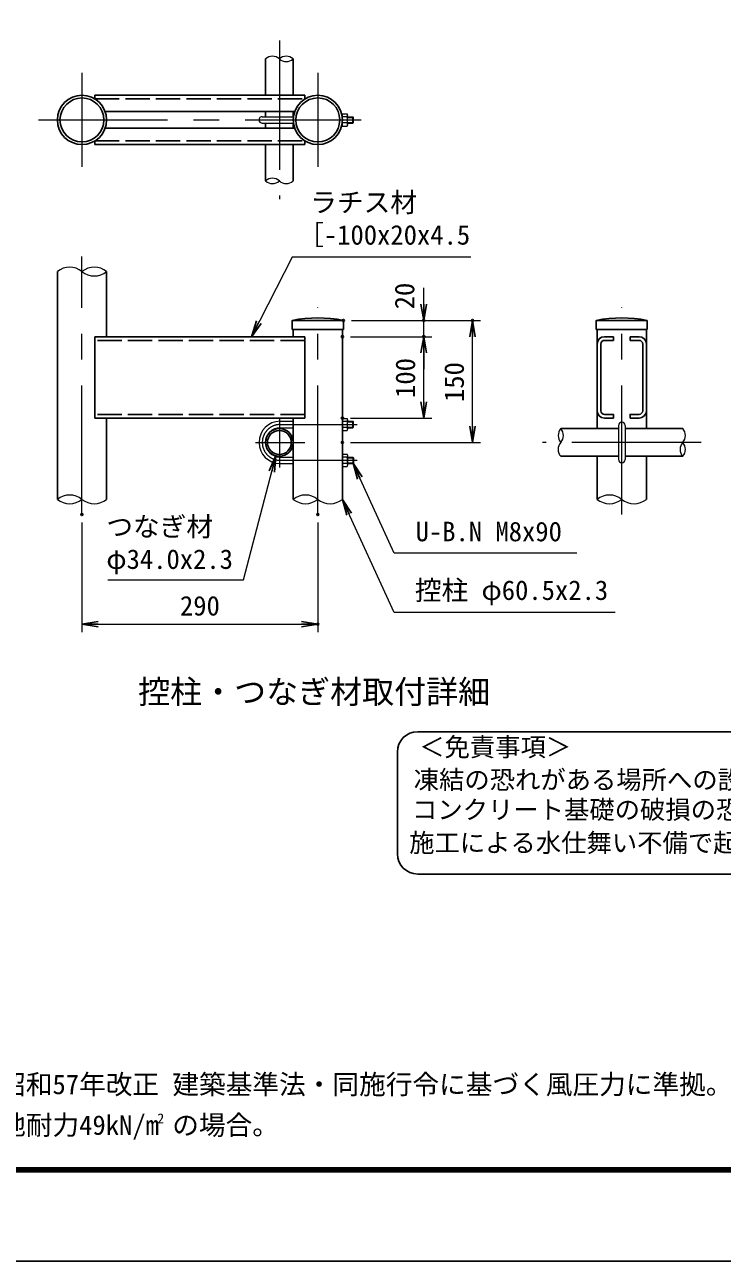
# Model space of a CAD drawing. Units: millimetres, scale not verified, with parts at other scales. Extents: x -8400 to 8400, y -5940 to 5940.
# Drawn here: x 773 to 4205, y -5940 to 140 of the extents above; entities that cross this region are included whole.
import ezdxf
from ezdxf.enums import TextEntityAlignment as Align

# ---------------------------------------------------------------- set-up
doc = ezdxf.new("R2010")
doc.units = ezdxf.units.MM
doc.header["$LTSCALE"] = 20
doc.header["$PDMODE"] = 32
doc.header["$PDSIZE"] = 10
doc.linetypes.add('DASHED', pattern=[7.5, 6, -1.5])
doc.linetypes.add('USER1', pattern=[50.8, 31.75, -6.35, 6.35, -6.35])
for name, color, linetype, lineweight in [('0-0_D-STR-TXT', 7, 'Continuous', 13), ('0-1_D-BMK', 2, 'USER1', 13), ('0-2_D-STR1', 1, 'Continuous', 25), ('0-3_D-STR3', 3, 'Continuous', 13), ('0-4_D-STR-DIM', 7, 'Continuous', 13), ('0-7_D-TTL-TXT', 7, 'Continuous', 25), ('0-E_D-TTL', 7, 'Continuous', 25)]:
    doc.layers.add(name, color=color, linetype=linetype, lineweight=lineweight)
doc.layers.add('0-5_0', color=7, linetype='Continuous')
doc.layers.add('0-6_Defpoints', color=7, linetype='Continuous')
doc.styles.add('ＭＳ ゴシック', font='')
doc.styles.get('ＭＳ ゴシック').set_extended_font_data('MS Gothic')

# ---------------------------------------------------------------- blocks, each defined once
blk = doc.blocks.new('_Open')
at = {"layer": '0-5_0'}
blk.add_line((-20, 3.333), (0, 0), dxfattribs=at)
blk.add_lwpolyline([(-20, -3.333), (0, 0), (-20, 0)], dxfattribs=at)

msp = doc.modelspace()

# ---------------------------------------------------------------- linework, layer by layer
at = {"layer": '0-0_D-STR-TXT'}
for points in [[(2966.85, -1002.06), (2088.52, -1002.06), (1889.51, -1391.99)], [(1181.32, -2589.94), (1849.53, -2589.94), (2008.02, -1981.51)], [(3488.7, -2457.69), (2590.53, -2457.69), (2388.91, -2017.99)], [(3677.68, -2749.22), (2590.53, -2749.22), (2336.5, -2195.59)]]:
    msp.add_lwpolyline(points, dxfattribs=at)
at = {"layer": '0-1_D-BMK'}
for p, q in [((2025.58, 61.95), (2025.58, -718.05)), ((1054.67, -97.1), (1054.67, -558.99)), ((2214.67, -97.1), (2214.67, -558.99)), ((840.76, -328.05), (2428.58, -328.05)), ((1054.67, -2268.16), (1054.67, -999.13)), ((2214.67, -2268.16), (2214.67, -1249.77)), ((3710.02, -2268.16), (3710.02, -1249.77)), ((2025.67, -1793.06), (2025.67, -2036.86)), ((2029.68, -1825.77), (2408.69, -1825.77)), ((1908.75, -1913.77), (2150.61, -1913.77)), ((4100.02, -1913.77), (3320.02, -1913.77)), ((2029.68, -2001.77), (2408.69, -2001.77))]:
    msp.add_line(p, q, dxfattribs=at)
msp.add_arc((2029.68, -1913.77), 88, 90, 270, dxfattribs=at)
at = {"layer": '0-2_D-STR1'}
for p, q in [((1957.67, -207.05), (1957.67, -27.97)), ((2093.66, -207.05), (2093.66, -28.05)), ((1118.67, -207.05), (2150.67, -207.05)), ((1118.67, -207.05), (1118.67, -225.36)), ((2150.67, -207.05), (2150.67, -225.36)), ((1168.51, -287.05), (2100.83, -287.05)), ((1957.68, -312.05), (1957.68, -287.05)), ((2093.67, -312.05), (2093.67, -287.05)), ((1957.68, -369.05), (1957.68, -344.05)), ((2093.67, -369.05), (2093.67, -344.05)), ((1168.51, -369.05), (2100.83, -369.05)), ((1118.67, -430.73), (1118.67, -449.05)), ((1118.67, -449.05), (2150.67, -449.05)), ((1957.67, -627.97), (1957.67, -449.05)), ((2093.67, -628.05), (2093.66, -449.05)), ((2150.67, -430.73), (2150.67, -449.05)), ((933.67, -1073.77), (933.96, -2193.77)), ((1175.67, -1393.77), (1175.67, -1073.77)), ((2340.47, -1313.77), (2088.87, -1313.77)), ((2088.87, -1313.77), (2088.87, -1357.77)), ((2340.47, -1357.77), (2340.47, -1313.77)), ((3835.82, -1313.77), (3584.22, -1313.77)), ((3584.22, -1313.77), (3584.22, -1357.77)), ((3835.82, -1357.77), (3835.82, -1313.77)), ((2150.67, -1393.77), (1118.67, -1393.77)), ((1118.67, -1393.77), (1118.67, -1793.77)), ((2340.47, -1357.77), (2088.87, -1357.77)), ((2093.67, -1357.77), (2093.67, -1393.77)), ((2150.67, -1393.77), (2150.67, -1793.77)), ((2335.67, -2193.83), (2335.67, -1357.77)), ((3835.82, -1357.77), (3584.22, -1357.77)), ((3589.02, -1845.86), (3589.02, -1357.77)), ((3589.02, -1845.86), (3589.02, -1357.77)), ((3668.88, -1393.77), (3624.88, -1393.77)), ((3669.02, -1411.77), (3669.02, -1393.77)), ((3751.02, -1411.77), (3751.02, -1393.77)), ((3751.15, -1393.77), (3795.15, -1393.77)), ((3831.02, -1845.86), (3831.02, -1357.77)), ((3831.02, -1845.86), (3831.02, -1357.77)), ((3589.02, -1757.77), (3589.02, -1429.77)), ((3607.02, -1757.77), (3607.02, -1429.77)), ((3669.02, -1411.77), (3625.02, -1411.77)), ((3751.02, -1411.77), (3795.02, -1411.77)), ((3813.02, -1757.77), (3813.02, -1429.77)), ((3831.02, -1757.77), (3831.02, -1429.77)), ((2150.67, -1793.77), (1118.67, -1793.77)), ((1175.67, -2193.77), (1175.67, -1793.77)), ((2093.67, -1793.77), (2093.67, -2193.77)), ((3669.02, -1793.77), (3625.02, -1793.77)), ((3751.02, -1793.77), (3795.02, -1793.77)), ((3410.09, -1845.86), (3694.02, -1845.86)), ((3726.02, -1845.86), (4010.09, -1845.86)), ((3410.02, -1981.86), (3694.02, -1981.84)), ((3589.02, -1981.85), (3589.02, -2193.77)), ((3589.02, -2193.83), (3589.02, -1981.85)), ((3726.02, -1981.85), (4010.02, -1981.85)), ((3831.02, -2193.83), (3831.02, -1981.85)), ((3831.02, -2193.83), (3831.02, -1981.85))]:
    msp.add_line(p, q, dxfattribs=at)
at = {"layer": '0-2_D-STR1', "linetype": 'DASHED'}
for p, q in [((1118.17, -225.05), (2151.17, -225.05)), ((1118.17, -431.05), (2151.17, -431.05)), ((2150.67, -1411.77), (1118.67, -1411.77)), ((2150.67, -1775.77), (1118.67, -1775.77))]:
    msp.add_line(p, q, dxfattribs=at)
at = {"layer": '0-2_D-STR1'}
for points in [[(2340.47, -1313.77), (2088.87, -1313.77), (2088.87, -1357.77)], [(3835.82, -1313.77), (3584.22, -1313.77), (3584.22, -1357.77)], [(3669.02, -1793.77), (3669.02, -1775.77), (3625.02, -1775.77)], [(3751.02, -1793.77), (3751.02, -1775.77), (3795.02, -1775.77)]]:
    msp.add_lwpolyline(points, dxfattribs=at)
for centre, radius in [((1054.67, -328.05), 121), ((1054.67, -328.05), 108.2), ((2214.67, -328.05), 121), ((2214.67, -328.05), 108.2), ((2025.67, -1913.77), 68), ((2025.67, -1913.77), 58.8)]:
    msp.add_circle(centre, radius, dxfattribs=at)
for centre, radius, start, end in [((2214.67, -1958.69), 657.07, 78.96219, 101.03781), ((2214.67, -1958.69), 657.07, 78.96219, 101.03781), ((3710.02, -1958.69), 657.07, 78.96219, 101.03781), ((3710.02, -1958.69), 657.07, 78.96219, 101.03781), ((3625.02, -1429.77), 36, 90, 180), ((3795.02, -1429.77), 36, 0, 90), ((3625.02, -1429.77), 18, 90, 180), ((3795.02, -1429.77), 18, 0, 90), ((3625.02, -1757.77), 36, 180, 270), ((3625.02, -1757.77), 18, 180, 270), ((3795.02, -1757.77), 36, 270, 0), ((3795.02, -1757.77), 18, 270, 0)]:
    msp.add_arc(centre, radius, start, end, dxfattribs=at)
at = {"layer": '0-3_D-STR3'}
for p, q in [((2335.67, -358.05), (2335.67, -298.05)), ((2335.67, -298.05), (2358.47, -298.05)), ((1941.68, -312.05), (2094.73, -312.05)), ((1941.68, -344.05), (2094.73, -344.05)), ((2358.47, -313.05), (2335.67, -313.05)), ((2358.47, -343.05), (2335.67, -343.05)), ((2335.67, -358.05), (2358.47, -358.05)), ((2361.67, -351.56), (2361.67, -305.01)), ((2361.67, -312.05), (2386.48, -312.05)), ((2361.67, -315.25), (2389.68, -315.25)), ((2361.67, -340.85), (2389.68, -340.85)), ((2361.67, -344.05), (2386.48, -344.05)), ((2386.48, -344.05), (2386.48, -312.05)), ((2389.68, -315.25), (2386.48, -312.05)), ((2389.68, -340.85), (2386.48, -344.05)), ((2389.68, -340.85), (2389.68, -315.25)), ((2029.68, -1809.77), (2093.67, -1809.77)), ((2335.67, -1855.77), (2335.67, -1795.77)), ((2335.67, -1795.77), (2358.47, -1795.77)), ((2358.47, -1810.77), (2335.67, -1810.77)), ((2361.67, -1849.28), (2361.67, -1802.74)), ((2361.67, -1809.77), (2386.48, -1809.77)), ((2361.67, -1812.97), (2389.68, -1812.97)), ((2386.48, -1841.77), (2386.48, -1809.77)), ((2389.68, -1812.97), (2386.48, -1809.77)), ((2389.68, -1838.57), (2389.68, -1812.97)), ((2029.68, -1841.77), (2093.67, -1841.77)), ((2358.47, -1840.77), (2335.67, -1840.77)), ((2335.67, -1855.77), (2358.47, -1855.77)), ((2361.67, -1838.57), (2389.68, -1838.57)), ((2361.67, -1841.77), (2386.48, -1841.77)), ((2389.68, -1838.57), (2386.48, -1841.77)), ((3694.02, -1829.87), (3694.02, -1997.68)), ((3726.02, -1829.87), (3726.02, -1997.68)), ((2029.68, -1985.77), (2093.67, -1985.77)), ((2335.67, -1971.77), (2358.47, -1971.77)), ((2358.47, -1986.77), (2335.67, -1986.77)), ((2361.67, -1978.26), (2361.67, -2024.81)), ((2361.67, -1985.77), (2386.48, -1985.77)), ((2386.48, -1985.77), (2386.48, -2017.77)), ((2389.68, -1988.97), (2386.48, -1985.77)), ((2029.68, -2017.77), (2093.67, -2017.77)), ((2358.47, -2016.77), (2335.67, -2016.77)), ((2361.67, -2014.57), (2389.68, -2014.57)), ((2361.67, -2017.77), (2386.48, -2017.77)), ((2389.68, -2014.57), (2386.48, -2017.77))]:
    msp.add_line(p, q, dxfattribs=at)
for points in [[(2335.67, -1971.77), (2335.67, -2031.77), (2358.47, -2031.77)], [(2361.67, -1988.97), (2389.68, -1988.97), (2389.68, -2014.57)]]:
    msp.add_lwpolyline(points, dxfattribs=at)
for centre, radius, start, end in [((2351.33, -305.55), 10.36, 313.61134, 46.38866), ((1941.68, -328.05), 16, 90, 270), ((2324.91, -328.05), 36.76, 335.91485, 24.08515), ((2351.44, -350.55), 10.28, 313.14552, 46.85448), ((2029.68, -1913.77), 104, 90, 270), ((2324.91, -1825.77), 36.76, 335.91485, 24.08515), ((2351.33, -1803.27), 10.36, 313.61134, 46.38866), ((3710.02, -1829.87), 16, 0, 180), ((2029.68, -1913.77), 72, 90, 270), ((2351.44, -1848.27), 10.28, 313.14552, 46.85448), ((2351.44, -1979.27), 10.28, 313.14552, 46.85448), ((2324.91, -2001.77), 36.76, 335.91485, 24.08515), ((3710.02, -1997.68), 16, 180, 0), ((2351.33, -2024.27), 10.36, 313.61134, 46.38866)]:
    msp.add_arc(centre, radius, start, end, dxfattribs=at)
at = {"layer": '0-4_D-STR-DIM'}
for p, q in [((2735.67, -1233.77), (2735.67, -1153.77)), ((2380.47, -1313.77), (2775.67, -1313.77)), ((2380.47, -1313.77), (3015.67, -1313.77)), ((2735.67, -1393.77), (2735.67, -1313.77)), ((2375.67, -1393.77), (2775.67, -1393.77)), ((2375.67, -1393.77), (2775.67, -1393.77)), ((2975.67, -1833.77), (2975.67, -1393.77)), ((2735.67, -1473.77), (2735.67, -1553.77)), ((2735.67, -1713.77), (2735.67, -1473.77)), ((2375.67, -1793.77), (2775.67, -1793.77)), ((2375.67, -1913.77), (3015.67, -1913.77)), ((1054.67, -2308.16), (1054.67, -2847.2)), ((2214.67, -2308.16), (2214.67, -2847.2)), ((1134.67, -2807.2), (2134.67, -2807.2))]:
    msp.add_line(p, q, dxfattribs=at)
for centre, radius, start, end in [((1991.63, -66.25), 51.11, 48.3677, 131.6323), ((2059.62, -66.46), 51.33, 48.45868, 131.54132), ((2059.62, 10.34), 51.3, 228.43318, 311.56682), ((1991.63, -666.25), 51.11, 48.3677, 131.6323), ((1991.63, -589.1), 51.67, 228.91291, 311.08709), ((2059.63, -589.65), 51.31, 228.43896, 311.56104), ((994.17, -1148.42), 96.08, 50.97549, 129.02451), ((1115.17, -1148.42), 96.08, 50.97549, 129.02451), ((1115.17, -999.13), 96.08, 230.97549, 309.02451), ((3448.96, -1879.82), 51.67, 138.91291, 221.08709), ((3371.81, -1879.82), 51.11, 318.3677, 41.6323), ((3971.81, -1879.82), 51.11, 318.3677, 41.6323), ((3448.41, -1947.82), 51.31, 138.43896, 221.56104), ((4048.4, -1947.81), 51.3, 138.43318, 221.56682), ((3971.6, -1947.81), 51.33, 318.45868, 41.54132), ((994.31, -2268.06), 95.71, 50.9058, 129.0942), ((2154.17, -2268.46), 96.12, 50.9915, 129.0085), ((3649.52, -2268.27), 95.92, 50.89748, 129.10252), ((994.31, -2119.49), 95.71, 230.9058, 309.0942), ((1115.17, -2119.13), 96.08, 230.97547, 309.02453), ((2154.17, -2119.09), 96.12, 230.9915, 309.0085), ((2275.17, -2119.13), 96.08, 230.97547, 309.02453), ((3649.52, -2118.89), 96.31, 231.0856, 308.9144), ((3770.52, -2118.93), 96.28, 231.06955, 308.93045)]:
    msp.add_arc(centre, radius, start, end, dxfattribs=at)
at = {"layer": '0-6_Defpoints'}
for p in [(2340.47, -1313.77), (2735.67, -1313.77), (2975.67, -1313.77), (2335.67, -1393.77), (2735.67, -1393.77), (2335.67, -1793.77), (2335.67, -1913.77), (1054.67, -2268.16), (2214.67, -2268.16), (2214.67, -2807.2)]:
    msp.add_point(p, dxfattribs=at)
at = {"layer": '0-7_D-TTL-TXT', "color": 2}
for p, q in [((7597.3, -3336.1), (2706.2, -3336.1)), ((2606.2, -3436.1), (2606.2, -3936.1)), ((2706.2, -4036.1), (7597.3, -4036.1))]:
    msp.add_line(p, q, dxfattribs=at)
for centre, start, end in [((2706.2, -3436.1), 90, 180), ((2706.2, -3936.1), 180, 270)]:
    msp.add_arc(centre, 100, start, end, dxfattribs=at)
at = {"layer": '0-E_D-TTL', "color": 2}
msp.add_lwpolyline([(-8400, 5940), (8400, 5940), (8400, -5940), (-8400, -5940)], close=True, dxfattribs=at)
at = {"layer": '0-E_D-TTL'}
for points in [[(-7860, 5500), (7860, 5500), (7860, -5500), (-7860, -5500)], [(-7855, 5495), (7855, 5495), (7855, -5495), (-7855, -5495)], [(-7850, 5490), (7850, 5490), (7850, -5490), (-7850, -5490)], [(-7845, 5485), (7845, 5485), (7845, -5485), (-7845, -5485)], [(-7840, 5480), (7840, 5480), (7840, -5480), (-7840, -5480)]]:
    msp.add_lwpolyline(points, close=True, dxfattribs=at)

# ---------------------------------------------------------------- block references
at = {"layer": '0-0_D-STR-TXT', "xscale": 4, "yscale": 4}
for p, rotation in [((1888.6, -1393.77), 242.96205), ((2008.53, -1979.58), 75.39882), ((2388.08, -2016.17), 114.63299), ((2335.67, -2193.77), 114.64756)]:
    msp.add_blockref('_Open', p, dxfattribs=dict(at, rotation=rotation))
at = {"layer": '0-4_D-STR-DIM', "xscale": 4, "yscale": 4}
for p, rotation in [((2735.67, -1313.77), 270), ((2975.67, -1313.77), 90), ((2735.67, -1393.77), 90), ((2735.67, -1393.77), 90), ((2735.67, -1793.77), 270), ((2975.67, -1913.77), 270), ((1054.67, -2807.2), 180)]:
    msp.add_blockref('_Open', p, dxfattribs=dict(at, rotation=rotation))
msp.add_blockref('_Open', (2214.67, -2807.2), dxfattribs=at)

# ---------------------------------------------------------------- texts
at = {"layer": '0-0_D-STR-TXT', "style": 'ＭＳ ゴシック'}
for s, p in [('ラチス材', (2177.62, -810.03)), ('［-100x20x4.5', (2113.39, -970.03)), ('つなぎ材', (1174.65, -2404.51)), ('U-B.N M8x90', (2695.93, -2428.71)), ('φ34.0x2.3', (1174.65, -2564.51)), ('控柱 φ60.5x2.3', (2692.38, -2717.19))]:
    msp.add_text(s, height=96.19, dxfattribs=at).set_placement(p, align=Align.BOTTOM_LEFT)
at = {"layer": '0-4_D-STR-DIM', "style": 'ＭＳ ゴシック'}
for s, p in [('20', (2718.35, -1259.27)), ('100', (2722.17, -1695.07)), ('150', (2962.17, -1715.07))]:
    msp.add_text(s, height=96.19, rotation=90, dxfattribs=at).set_placement(p, align=Align.BOTTOM_LEFT)
msp.add_text('290', height=96.19, dxfattribs=at).set_placement((1536.67, -2793.7), align=Align.BOTTOM_LEFT)
at = {"layer": '0-7_D-TTL-TXT', "style": 'ＭＳ ゴシック'}
for s, height, p in [('控柱・つなぎ材取付詳細', 115.4, (1330.93, -3232.01)), ('＜免責事項＞ \u3000\u3000', 91.35, (2713.61, -3484.46)), ('凍結の恐れがある場所への設置は、内部に溜まった雨水等の凍結融解により支柱の破損や', 91.35, (2686.56, -3645.46)), ('コンクリート基礎の破損の恐れがありますので施工時、水仕舞いを行ってください。', 91.35, (2678.34, -3792.3)), ('施工による水仕舞い不備で起こる支柱・基礎の破損について当社は責任を負いかねます。 ', 91.35, (2664.36, -3955.29)), ('（設計条件）風荷重：昭和57年改正 建築基準法・同施行令に基づく風圧力に準拠。', 96.19, (-664.9, -5147.21)), ('（基礎条件）長期許容地耐力49kN/m の場合。', 96.19, (-664.9, -5347.21)), ('2', 48.11, (1426.04, -5275.58))]:
    msp.add_text(s, height=height, dxfattribs=at).set_placement(p, align=Align.BOTTOM_LEFT)

doc.saveas('drawing.dxf')
